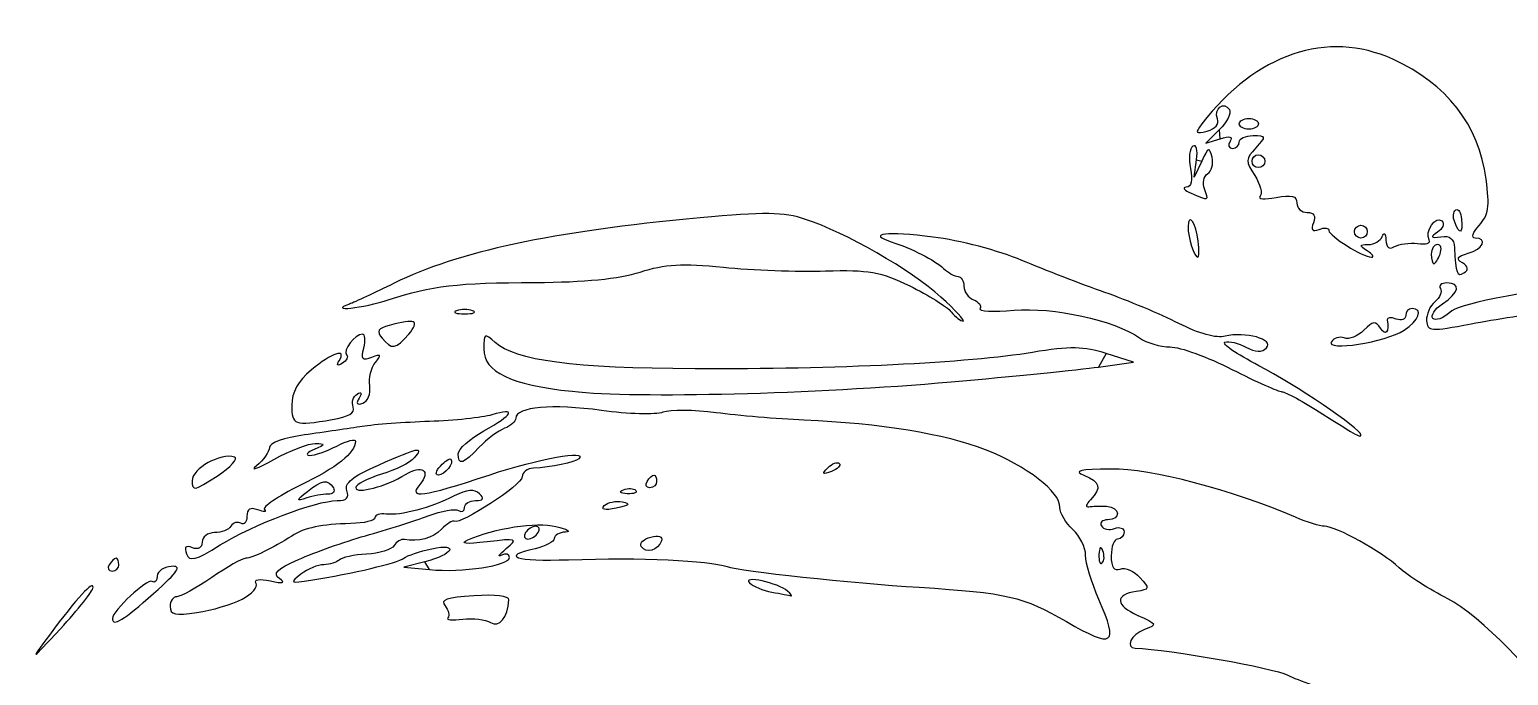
# Model space of a CAD drawing. Extents: x 199 to 1464, y -211 to 790.
# Drawn here: x 253 to 777, y 561 to 790 of the extents above; entities that cross this region are included whole.
import ezdxf

# ---------------------------------------------------------------- set-up
doc = ezdxf.new("R2010")
doc.units = 0
doc.layers.add('Ebene_1', color=7, linetype='CONTINUOUS')

msp = doc.modelspace()

# ---------------------------------------------------------------- linework, layer by layer
at = {"layer": 'Ebene_1', "color": 7}
for points in [[(674.60064, 754.665684), (669.75864, 749.823684), (674.80192, 751.424324), (674.60064, 754.665684), (674.60064, 754.665684)], [(681.54496, 756.696564), (681.54496, 756.696564), (681.54496, 756.696564), (681.54496, 756.696564)], [(668.2356, 743.468244), (665.574, 737.798964), (666.42872, 743.966564), (668.2356, 743.468244), (668.2356, 743.468244)], [(686.0804, 743.468244), (686.0804, 743.468244), (686.0804, 743.468244), (686.0804, 743.468244)], [(669.23832, 733.649124), (669.23832, 733.649124), (669.23832, 733.649124), (669.23832, 733.649124)], [(722.363864, 718.523364), (722.363864, 718.523364), (722.363864, 718.523364), (722.363864, 718.523364)], [(757.855128, 721.852324), (757.855128, 721.852324), (757.855128, 721.852324), (757.855128, 721.852324)], [(667.02448, 715.125444), (667.0244, 715.125444), (667.02448, 715.125444), (667.02448, 715.125444)], [(752.664256, 710.586324), (752.664256, 710.586324), (752.664256, 710.586324), (752.664256, 710.586324)], [(760.590224, 707.468324), (760.590224, 707.468324), (760.590224, 707.468324), (760.590224, 707.468324)], [(575.84632, 695.372324), (575.84632, 695.372324), (575.84632, 695.372324), (575.84632, 695.372324)], [(409.98592, 690.544964), (409.98592, 690.544964), (409.98592, 690.544964), (409.98592, 690.544964)], [(387.34952, 682.239948), (387.34952, 682.239948), (387.34952, 682.239948), (387.34952, 682.239948)], [(739.938672, 683.602796), (739.938672, 683.602796), (739.938672, 683.602796), (739.938672, 683.602796)], [(631.6552, 670.585084), (644.12768, 672.327164), (634.39344, 675.403684), (631.6552, 670.585084), (631.6552, 670.585084)], [(579.49776, 665.355756), (579.49776, 665.355756), (579.49776, 665.355756), (579.49776, 665.355756)], [(360.21736, 651.967108), (360.21736, 651.967108), (360.21736, 651.967108), (360.21736, 651.967108)], [(724.631584, 646.624348), (724.631584, 646.624348), (724.631584, 646.624348), (724.631584, 646.624348)], [(325.66512, 638.72482), (325.66512, 638.72482), (325.66512, 638.72482), (325.66512, 638.72482)], [(398.55792, 635.522988), (398.55792, 635.522988), (398.55792, 635.522988), (398.55792, 635.522988)], [(535.8064, 634.899252), (535.8064, 634.899252), (535.8064, 634.899252), (535.8064, 634.899252)], [(471.7812, 630.08242), (471.7812, 630.08242), (471.7812, 630.08242), (471.7812, 630.08242)], [(351.45872, 626.495732), (351.45872, 626.495732), (351.45872, 626.495732), (351.45872, 626.495732)], [(463.41896, 627.095972), (463.41896, 627.096084), (463.41896, 627.095972), (463.41896, 627.095972)], [(456.62824, 621.505828), (456.62824, 621.505828), (456.62824, 621.505828), (456.62824, 621.505828)], [(433.23, 611.940732), (433.23, 611.940732), (433.23, 611.940732), (433.23, 611.940732)], [(469.7468, 607.027724), (469.7468, 607.027724), (469.7468, 607.027724), (469.7468, 607.027724)], [(633.20424, 605.56278), (633.20432, 605.56278), (633.20424, 605.56278), (633.20424, 605.56278)], [(284.69456, 600.602108), (284.69456, 600.602108), (284.69456, 600.602108), (284.69456, 600.602108)], [(393.0252, 601.612324), (385.608, 599.769036), (394.6788, 598.88014), (393.0252, 601.612324), (393.0252, 601.612324)], [(275.55152, 592.525772), (275.55152, 592.525772), (275.55152, 592.525772), (275.55152, 592.525772)], [(296.97704, 590.386452), (296.97704, 590.386452), (296.97704, 590.386452), (296.97704, 590.386452)], [(328.31128, 588.403764), (328.31128, 588.403764), (328.31128, 588.403764), (328.31128, 588.403764)], [(422.86896, 588.129668), (422.86896, 588.129668), (422.86896, 588.129668), (422.86896, 588.129668)], [(521.5576, 591.238452), (521.5576, 591.238452), (521.5576, 591.238452), (521.5576, 591.238452)], [(631.80328, 588.323164), (631.80328, 588.323164), (631.80328, 588.323164), (631.80328, 588.323164)]]:
    msp.add_lwpolyline(points, close=True, dxfattribs=at)
for points in [[(735.970168, 779.568244), (712.752488, 790.078004), (687.348, 781.485204), (668.31984, 756.686004)], [(769.001792, 737.149924), (766.467664, 756.253124), (755.030664, 770.940244), (735.970168, 779.568244)], [(673.83528, 758.433844), (672.44408, 762.059124), (676.10472, 764.908564), (678.06944, 761.729684)], [(678.06944, 761.729684), (678.82472, 760.507604), (677.26376, 757.328804), (674.60064, 754.665684)], [(668.31984, 756.686004), (665.78112, 753.377284), (666.02056, 753.055124), (670.20504, 754.149444)], [(670.20504, 754.149444), (673.00832, 754.882484), (674.51544, 756.661204), (673.83528, 758.433844)], [(681.54496, 756.696564), (681.54496, 757.736004), (683.07568, 758.586404), (684.94656, 758.586404)], [(684.94656, 754.806804), (683.07568, 754.806804), (681.54496, 755.657204), (681.54496, 756.696564)], [(684.94656, 758.586404), (686.81744, 758.586404), (688.34808, 757.736004), (688.34808, 756.696564)], [(688.34808, 756.696564), (688.34808, 755.657204), (686.81744, 754.806804), (684.94656, 754.806804)], [(666.42872, 743.966564), (666.91952, 747.507684), (666.35992, 749.563364), (665.11488, 748.793924)], [(674.80192, 751.424324), (678.22912, 752.512084), (679.348, 752.220484), (678.29352, 750.514324)], [(678.29352, 750.514324), (677.44016, 749.133444), (677.82256, 748.003684), (679.14344, 748.003684)], [(679.14344, 748.003684), (680.46424, 748.003684), (681.54496, 749.024164), (681.54496, 750.271364)], [(681.54496, 750.271364), (681.54496, 751.518644), (683.74408, 752.539124), (686.43184, 752.539124)], [(686.43184, 752.539124), (691.1032, 752.539124), (691.14536, 752.347524), (687.38784, 748.195444)], [(665.11488, 748.793924), (663.92216, 748.056724), (663.53384, 744.516004), (664.25192, 740.925524)], [(671.9088, 744.873844), (671.01472, 748.642404), (670.58816, 748.479204), (668.2356, 743.468244)], [(670.35272, 739.023284), (671.76488, 739.896004), (672.46512, 742.528804), (671.9088, 744.873844)], [(687.38784, 748.195444), (683.77416, 744.202404), (683.7464, 743.409844), (687.04432, 738.376644)], [(686.0804, 743.468244), (686.0804, 744.715524), (687.10088, 745.735924), (688.34808, 745.735924)], [(688.34808, 745.735924), (689.59536, 745.735924), (690.61584, 744.715524), (690.61584, 743.468244)], [(664.25192, 740.925524), (665.11472, 736.611684), (664.61528, 734.343284), (662.7796, 734.238004)], [(669.23832, 733.649124), (668.43904, 735.732084), (668.94048, 738.150484), (670.35272, 739.023284)], [(688.34808, 741.200564), (687.10088, 741.200564), (686.0804, 742.220964), (686.0804, 743.468244)], [(690.61584, 743.468244), (690.61584, 742.220964), (689.59536, 741.200564), (688.34808, 741.200564)], [(662.7796, 734.238004), (661.25176, 734.150244), (662.04264, 733.201604), (664.53712, 732.129684)], [(664.53712, 732.129684), (670.85312, 729.415604), (670.86184, 729.418404), (669.23832, 733.649124)], [(687.04432, 738.376644), (689.01736, 735.365284), (689.8628, 732.070964), (688.92304, 731.056004)], [(766.532616, 720.733924), (769.850416, 724.400084), (770.2982, 727.377044), (769.001792, 737.149924)], [(688.92304, 731.056004), (687.9832, 730.040964), (690.5308, 729.841764), (694.584336, 730.613364)], [(694.584336, 730.613364), (700.202264, 731.682804), (701.954416, 731.221044), (701.954416, 728.671364)], [(701.954416, 728.671364), (701.954416, 726.831684), (703.594296, 725.326484), (705.598616, 725.326484)], [(490.54008, 723.424084), (437.84952, 718.510484), (405.03448, 711.492004), (382.2064, 700.253764)], [(527.95736, 722.886724), (520.0832, 725.459524), (513.3964, 725.555604), (490.54008, 723.424084)], [(667.0244, 715.125444), (666.33736, 721.570084), (663.4032, 725.698564), (663.4032, 720.220644)], [(705.598616, 725.326484), (708.018136, 725.326484), (708.771584, 724.098484), (707.840616, 721.672484)], [(748.847008, 715.601284), (747.1206, 718.394724), (751.200424, 724.458484), (753.356, 722.302884)], [(757.855128, 721.852324), (757.152544, 723.683204), (757.34176, 725.653524), (758.275632, 726.230644)], [(760.303376, 722.901684), (760.695672, 717.693764), (759.626736, 717.235604), (757.855128, 721.852324)], [(758.275632, 726.230644), (759.209496, 726.807844), (760.121984, 725.309764), (760.303376, 722.901684)], [(575.84632, 695.372324), (565.19096, 704.987684), (542.05424, 718.280804), (527.95736, 722.886724)], [(573.0856, 716.631124), (556.80336, 718.652644), (549.39368, 717.825684), (558.1968, 714.969604)], [(663.4032, 720.220644), (663.4032, 716.406644), (665.6568, 709.452484), (666.89272, 709.452484)], [(707.840616, 721.672484), (706.837264, 719.057764), (707.413288, 718.392484), (709.865712, 719.333524)], [(709.865712, 719.333524), (711.750728, 720.056884), (713.293, 719.880324), (713.293, 718.941124)], [(713.293, 718.941124), (713.293, 717.024884), (725.410272, 709.433444), (728.383048, 709.487204)], [(722.363864, 718.523364), (722.363864, 719.770644), (723.384336, 720.791044), (724.631584, 720.791044)], [(724.631584, 716.255684), (723.384336, 716.255684), (722.363864, 717.276084), (722.363864, 718.523364)], [(724.631584, 720.791044), (725.878832, 720.791044), (726.899304, 719.770644), (726.899304, 718.523364)], [(726.899304, 718.523364), (726.899304, 717.276084), (725.878832, 716.255684), (724.631584, 716.255684)], [(732.200584, 716.822564), (732.864168, 718.467044), (733.419552, 717.934884), (733.523416, 715.554884)], [(751.778512, 718.305524), (749.092736, 716.502884), (749.326496, 716.195444), (752.97804, 716.728004)], [(753.356, 722.302884), (754.323112, 721.335764), (753.613248, 719.536964), (751.778512, 718.305524)], [(765.099008, 716.255684), (763.602544, 716.255684), (764.217048, 718.175284), (766.532616, 720.733924)], [(558.1968, 714.969604), (565.5724, 712.576564), (573.70496, 708.435524), (576.82504, 705.484004)], [(604.5464, 708.358724), (596.4964, 711.759764), (582.33904, 715.482324), (573.0856, 716.631124)], [(666.89272, 709.452484), (667.29784, 709.452484), (667.35712, 712.005284), (667.02448, 715.125444)], [(726.899304, 711.720244), (723.95728, 713.621524), (724.008328, 713.923204), (727.277264, 713.953204)], [(727.277264, 713.953204), (729.355984, 713.971604), (731.571496, 715.263524), (732.200584, 716.822564)], [(733.523416, 715.554884), (733.64088, 712.863684), (734.67752, 712.059524), (736.537096, 713.217204)], [(736.537096, 713.217204), (738.096152, 714.187764), (741.782456, 714.670164), (744.72888, 714.289204)], [(744.72888, 714.289204), (747.675304, 713.908244), (749.528456, 714.498724), (748.847008, 715.601284)], [(751.773024, 713.987924), (750.56492, 713.987924), (749.576464, 712.457204), (749.576464, 710.586324)], [(752.664256, 710.586324), (753.382168, 712.457204), (752.981104, 713.987924), (751.773024, 713.987924)], [(752.97804, 716.728004), (756.16636, 717.193044), (757.582144, 716.042404), (757.744648, 712.854084)], [(757.744648, 712.854084), (758.211888, 703.687364), (758.69908, 702.413684), (761.157152, 703.932804)], [(762.615832, 710.850884), (767.897096, 712.298244), (769.715304, 716.255684), (765.099008, 716.255684)], [(469.32248, 704.218964), (478.09736, 707.037044), (484.37224, 707.403284), (498.8028, 705.939604)], [(633.92296, 697.015924), (625.81584, 699.853444), (612.5964, 704.957764), (604.5464, 708.358724)], [(728.383048, 709.487204), (729.437848, 709.505604), (728.770168, 710.511124), (726.899304, 711.720244)], [(749.576464, 710.586324), (749.576464, 708.715524), (749.977536, 707.184804), (750.467704, 707.184804)], [(750.467704, 707.184804), (750.957888, 707.184804), (751.94632, 708.715524), (752.664256, 710.586324)], [(760.590224, 707.468324), (758.231592, 708.989444), (758.704368, 709.778964), (762.615832, 710.850884)], [(761.157152, 703.932804), (762.907528, 705.014644), (762.735976, 706.084404), (760.590224, 707.468324)], [(432.27688, 700.540564), (449.40512, 700.605364), (461.94976, 701.851124), (469.32248, 704.218964)], [(498.8028, 705.939604), (508.88576, 704.916884), (525.17152, 704.325844), (534.99336, 704.626244)], [(534.99336, 704.626244), (550.26136, 705.093204), (554.58488, 704.324164), (564.80616, 699.323364)], [(576.82504, 705.484004), (578.4732, 703.924964), (580.76928, 702.649364), (581.92744, 702.649364)], [(581.92744, 702.649364), (583.0856, 702.649364), (584.03312, 701.086644), (584.03312, 699.176644)], [(817.92744, 702.624804), (776.058768, 696.224244), (759.250224, 692.774804), (756.11824, 689.940324)], [(382.2064, 700.253764), (375.34656, 696.876724), (368.2032, 693.563604), (366.3324, 692.891284)], [(380.42632, 694.476964), (395.53544, 699.400084), (404.38288, 700.434724), (432.27688, 700.540564)], [(564.80616, 699.323364), (571.38136, 696.106404), (578.01208, 691.967124), (579.54096, 690.124884)], [(584.03312, 699.176644), (584.03312, 697.266644), (585.558, 695.118724), (587.42168, 694.403604)], [(660.1344, 686.013284), (653.8252, 689.227204), (642.03, 694.178404), (633.92296, 697.015924)], [(752.819232, 698.370884), (753.502744, 697.264964), (752.611056, 695.155924), (750.83768, 693.684164)], [(755.111912, 700.381604), (753.16744, 700.381604), (752.135744, 699.476804), (752.819232, 698.370884)], [(753.544968, 692.969124), (759.466, 696.949764), (760.191464, 700.381604), (755.111912, 700.381604)], [(366.3324, 692.891284), (358.33424, 690.017044), (371.17136, 691.461364), (380.42632, 694.476964)], [(583.74392, 686.868404), (584.52664, 686.919604), (580.97272, 690.746324), (575.84632, 695.372324)], [(587.42168, 694.403604), (589.28544, 693.688404), (590.30544, 692.286484), (589.6884, 691.288164)], [(601.77, 690.670244), (615.58352, 691.922804), (637.32152, 687.149444), (646.23456, 680.906548)], [(750.83768, 693.684164), (749.064328, 692.212404), (747.750136, 689.193044), (747.917272, 686.974484)], [(750.129496, 687.793044), (749.201704, 688.753204), (750.738672, 691.082484), (753.544968, 692.969124)], [(387.34952, 682.239948), (391.48656, 687.071684), (389.78912, 687.833684), (380.45776, 685.333524)], [(404.31664, 690.544964), (402.7576, 689.915844), (404.03312, 689.401204), (407.15128, 689.401204)], [(409.98592, 690.544964), (408.42688, 691.174084), (405.87568, 691.174084), (404.31664, 690.544964)], [(407.15128, 689.401204), (410.26936, 689.401204), (411.54496, 689.915844), (409.98592, 690.544964)], [(579.54096, 690.124884), (581.06984, 688.282644), (582.9612, 686.817204), (583.74392, 686.868404)], [(589.6884, 691.288164), (589.07144, 690.289844), (594.50816, 690.011764), (601.77, 690.670244)], [(731.605808, 684.308508), (729.898336, 687.005844), (728.963536, 686.895844), (725.67884, 683.611164)], [(733.998208, 687.260724), (734.641808, 682.942732), (733.42268, 681.438356), (731.605808, 684.308508)], [(737.13124, 687.584964), (735.275312, 688.297204), (733.865456, 688.151284), (733.998208, 687.260724)], [(740.5056, 688.800484), (740.5056, 687.419764), (738.987136, 686.872804), (737.13124, 687.584964)], [(739.938672, 683.602796), (745.192336, 686.977124), (746.786064, 691.310804), (742.77332, 691.310804)], [(742.77332, 691.310804), (741.526072, 691.310804), (740.5056, 690.181204), (740.5056, 688.800484)], [(747.917272, 686.974484), (748.200032, 683.220684), (749.294296, 683.145124), (763.679736, 685.886164)], [(756.11824, 689.940324), (753.752216, 687.799124), (751.057288, 686.832804), (750.129496, 687.793044)], [(763.679736, 685.886164), (772.181992, 687.506164), (784.98772, 689.473764), (792.136944, 690.258644)], [(370.9332, 682.239948), (368.33168, 682.239948), (363.88832, 676.369052), (365.36904, 674.8883)], [(371.42488, 677.32202), (372.13216, 680.026884), (371.91096, 682.239948), (370.9332, 682.239948)], [(380.45776, 685.333524), (376.38608, 684.242636), (375.85064, 683.299444), (377.9008, 680.829108)], [(377.9008, 680.829108), (381.35632, 676.665492), (382.75536, 676.874372), (387.34952, 682.239948)], [(418.01552, 679.267628), (414.21032, 682.711268), (413.9544, 682.567108), (413.9544, 676.980364)], [(676.53896, 681.459804), (673.54416, 680.676652), (667.09816, 682.465852), (660.1344, 686.013284)], [(691.18728, 677.368892), (694.171432, 680.35302), (683.59816, 683.305836), (676.53896, 681.459804)], [(714.176592, 679.567284), (712.002168, 676.048988), (733.395312, 679.400148), (739.938672, 683.602796)], [(718.742528, 680.876636), (717.072424, 681.517516), (715.017736, 680.928316), (714.176592, 679.567284)], [(725.67884, 683.611164), (723.53396, 681.466292), (720.412632, 680.235756), (718.742528, 680.876636)], [(362.71424, 672.818692), (365.56688, 677.434356), (360.0964, 675.621252), (352.90008, 669.565924)], [(374.2256, 673.972348), (370.87808, 672.68778), (370.37144, 673.293732), (371.42488, 677.32202)], [(413.9544, 676.980364), (413.9544, 668.827148), (423.30776, 664.345532), (445.24992, 661.985156)], [(488.78904, 669.960036), (445.48952, 670.158684), (425.12072, 672.837492), (418.01552, 679.267628)], [(608.31472, 675.766092), (585.74808, 672.01878), (538.6548, 669.731196), (488.78904, 669.960036)], [(634.39344, 675.403684), (626.48744, 677.902372), (621.58944, 677.970444), (608.31472, 675.766092)], [(646.23456, 680.906548), (648.74888, 679.145444), (653.6392, 677.704508), (657.10192, 677.704508)], [(657.10192, 677.704508), (660.56464, 677.704508), (670.40616, 674.13286), (678.97192, 669.767508)], [(688.52016, 671.062324), (680.50776, 675.19438), (675.09368, 678.95566), (676.48896, 679.42074)], [(676.48896, 679.42074), (677.88424, 679.885852), (681.23288, 679.085188), (683.9304, 677.641492)], [(683.9304, 677.641492), (687.31768, 675.828676), (689.56272, 675.74434), (691.18728, 677.368892)], [(363.86512, 671.911924), (362.09576, 670.818364), (361.68024, 671.145684), (362.71424, 672.818692)], [(365.36904, 674.8883), (366.06488, 674.192524), (365.38744, 672.85314), (363.86512, 671.911924)], [(373.53696, 663.877292), (373.13416, 666.642028), (374.04384, 670.397292), (375.55856, 672.222356)], [(375.55856, 672.222356), (377.84168, 674.97334), (377.61384, 675.272524), (374.2256, 673.972348)], [(579.49776, 665.355756), (601.32448, 667.27374), (624.79536, 669.626948), (631.6552, 670.585084)], [(724.631584, 646.624348), (724.631584, 648.642204), (701.050688, 664.600284), (688.52016, 671.062324)], [(352.90008, 669.565924), (348.05128, 665.485964), (345.92296, 661.681212), (345.92296, 657.093484)], [(445.24992, 661.985156), (468.45832, 659.48858), (530.43832, 661.044732), (579.49776, 665.355756)], [(678.97192, 669.767508), (687.53768, 665.402148), (695.494872, 661.8305), (696.654536, 661.8305)], [(367.68648, 656.404964), (367.05064, 658.061868), (367.66408, 660.118124), (369.04952, 660.974388)], [(369.04952, 660.974388), (370.66568, 661.973268), (370.92344, 661.48746), (369.76864, 659.618972)], [(371.11904, 657.778588), (372.87912, 658.377444), (373.94616, 661.068948), (373.53696, 663.877292)], [(696.654536, 661.8305), (697.814184, 661.8305), (704.328312, 658.284964), (711.130368, 653.95154)], [(345.92296, 657.093484), (345.92296, 650.020276), (346.7156, 649.735996), (360.21736, 651.967108)], [(360.21736, 651.967108), (366.09856, 652.938964), (368.47472, 654.350796), (367.68648, 656.404964)], [(369.76864, 659.618972), (368.56712, 657.674908), (369.01616, 657.063052), (371.11904, 657.778588)], [(413.9544, 647.95178), (424.49096, 653.873644), (425.69808, 656.310172), (416.78904, 653.673316)], [(455.64256, 655.207724), (438.35208, 657.612612), (425.29304, 656.451108), (425.29304, 652.508348)], [(477.4236, 654.573668), (474.83528, 653.616196), (465.03384, 653.901516), (455.64256, 655.207724)], [(496.23104, 654.403364), (488.47528, 655.454468), (480.01192, 655.531052), (477.4236, 654.573668)], [(394.6788, 651.305476), (385.94808, 651.01834), (375.23312, 650.226428), (370.86784, 649.545684)], [(416.78904, 653.673316), (413.35912, 652.658124), (403.40952, 651.59262), (394.6788, 651.305476)], [(425.29304, 652.508348), (425.29304, 651.32106), (423.5072, 649.69234), (421.32448, 648.889004)], [(527.34024, 651.770044), (517.98592, 652.167276), (503.98672, 653.352276), (496.23104, 654.403364)], [(591.62576, 641.276252), (577.31064, 646.878876), (554.38216, 650.621676), (527.34024, 651.770044)], [(711.130368, 653.95154), (723.689736, 645.950244), (724.631584, 645.4391), (724.631584, 646.624348)], [(350.45832, 646.565316), (343.192, 645.550084), (337.98592, 643.680236), (337.98592, 642.085668)], [(370.86784, 649.545684), (366.50248, 648.86494), (357.31816, 647.523764), (350.45832, 646.565316)], [(361.90952, 642.613212), (365.58936, 644.516092), (368.5676, 645.281452), (368.528, 644.313996)], [(404.88352, 639.869684), (404.88352, 641.510868), (408.96544, 645.147836), (413.9544, 647.95178)], [(421.32448, 648.889004), (419.14184, 648.085644), (415.10864, 645.056244), (412.36192, 642.157012)], [(325.66512, 638.72482), (320.84472, 640.331636), (310.61136, 634.603204), (310.61136, 630.298036)], [(337.98592, 642.085668), (337.98592, 640.580292), (335.94496, 637.680972), (333.45048, 635.6427)], [(339.5236, 637.812812), (345.35832, 641.044628), (351.99136, 643.617108), (354.26376, 643.52946)], [(368.528, 644.313996), (368.35584, 640.118724), (361.98088, 635.042708), (348.79368, 628.601036)], [(353.85992, 641.421116), (351.36544, 640.349188), (350.6508, 639.400444), (352.27176, 639.312772)], [(352.27176, 639.312772), (353.89272, 639.225012), (358.22976, 640.710324), (361.90952, 642.613212)], [(354.26376, 643.52946), (357.9844, 643.385908), (357.94424, 643.176212), (353.85992, 641.421116)], [(376.62168, 635.8853), (390.98512, 642.237516), (392.8084, 642.596812), (389.31416, 638.38646)], [(412.36192, 642.157012), (406.67288, 636.152148), (404.88352, 635.604852), (404.88352, 639.869684)], [(415.85616, 632.350132), (433.8136, 638.267924), (450.91904, 641.346284), (447.64344, 638.0707)], [(618.04888, 620.858028), (618.04888, 626.478156), (606.3628, 635.508476), (591.62576, 641.276252)], [(319.46312, 631.9837), (324.33168, 635.205508), (327.12256, 638.239036), (325.66512, 638.72482)], [(333.45048, 635.6427), (330.956, 633.604452), (333.68888, 634.581004), (339.5236, 637.812812)], [(365.46104, 626.814436), (364.45392, 629.43898), (367.3288, 631.77554), (376.62168, 635.8853)], [(389.31416, 638.38646), (387.92896, 636.717444), (382.70168, 634.125308), (377.69792, 632.626116)], [(386.22688, 632.554796), (392.0296, 636.1787), (395.35456, 633.861452), (391.32272, 629.003372)], [(397.8572, 632.350132), (396.63432, 632.350132), (396.94968, 633.777916), (398.55792, 635.522988)], [(402.276, 637.94158), (403.62104, 636.663812), (400.21208, 632.350132), (397.8572, 632.350132)], [(398.55792, 635.522988), (400.16616, 637.268068), (401.83928, 638.356436), (402.276, 637.94158)], [(431.5292, 634.786364), (429.34656, 634.69362), (427.56072, 633.301532), (427.56072, 631.692676)], [(447.64344, 638.0707), (446.4252, 636.85246), (437.54056, 635.04162), (431.5292, 634.786364)], [(537.07584, 633.629788), (533.84392, 632.39914), (533.58344, 632.659612), (535.8064, 634.899252)], [(535.8064, 634.899252), (537.34464, 636.44906), (539.17448, 637.145812), (539.87272, 636.447604)], [(539.87272, 636.447604), (540.57088, 635.749396), (539.31232, 634.48138), (537.07584, 633.629788)], [(636.19064, 634.475692), (625.05056, 634.364796), (622.69664, 633.827892), (626.55288, 632.277908)], [(701.464432, 617.413188), (678.93688, 627.112484), (650.2332, 634.615612), (636.19064, 634.475692)], [(310.61136, 630.298036), (310.61136, 626.534804), (311.47904, 626.700052), (319.46312, 631.9837)], [(348.79368, 628.601036), (341.01824, 624.8029), (335.37456, 620.977356), (336.25208, 620.099796)], [(351.45872, 626.495732), (356.568, 630.65878), (358.7152, 630.966468), (360.66304, 627.8147)], [(377.69792, 632.626116), (372.69408, 631.126956), (368.60008, 628.992076), (368.60008, 627.881964)], [(368.60008, 627.881964), (368.60008, 625.446212), (379.44976, 628.322444), (386.22688, 632.554796)], [(391.32272, 629.003372), (387.00552, 623.801476), (391.97072, 624.47882), (415.85616, 632.350132)], [(427.56072, 631.692676), (427.56072, 628.900964), (405.72176, 614.640316), (403.51368, 615.990172)], [(472.7812, 627.8147), (471.46032, 627.8147), (471.01032, 628.83518), (471.7812, 630.08242)], [(471.7812, 630.08242), (472.552, 631.329668), (473.63272, 632.350132), (474.18272, 632.350132)], [(475.1828, 630.08242), (475.1828, 628.83518), (474.10208, 627.8147), (472.7812, 627.8147)], [(474.18272, 632.350132), (474.73272, 632.350132), (475.1828, 631.329668), (475.1828, 630.08242)], [(626.55288, 632.277908), (632.33584, 629.953412), (632.91408, 627.732948), (628.82056, 623.569268)], [(351.2108, 624.228012), (347.4096, 623.021044), (347.43064, 623.21362), (351.45872, 626.495732)], [(358.71464, 625.546988), (356.87224, 625.546988), (353.49544, 624.953436), (351.2108, 624.228012)], [(360.66304, 627.8147), (361.43392, 626.56746), (360.5572, 625.546988), (358.71464, 625.546988)], [(361.98288, 623.279268), (365.42992, 623.279268), (366.42824, 624.29394), (365.46104, 626.814436)], [(403.44336, 624.924364), (395.10896, 620.72138), (384.43504, 617.884172), (379.37176, 618.525932)], [(412.4008, 625.739972), (410.63168, 627.509084), (408.11416, 627.27986), (403.44336, 624.924364)], [(411.0064, 623.279268), (413.778, 623.279268), (414.16992, 623.970852), (412.4008, 625.739972)], [(464.78904, 625.725884), (462.14728, 625.83474), (461.60992, 626.372076), (463.41896, 627.095972)], [(463.41896, 627.096084), (465.056, 627.751164), (467.01192, 627.670612), (467.76544, 626.91694)], [(467.76544, 626.91694), (468.51896, 626.163396), (467.1796, 625.62742), (464.78904, 625.725884)], [(628.82056, 623.569268), (627.26152, 621.9835), (627.0064, 620.87978), (628.2536, 621.116548)], [(320.578, 607.581364), (332.32528, 614.875228), (354.49184, 623.279268), (361.98288, 623.279268)], [(333.94832, 620.000468), (331.22248, 621.046428), (330.04888, 620.3597), (330.04888, 617.718764)], [(336.25208, 620.099796), (337.12968, 619.222236), (336.09288, 619.17758), (333.94832, 620.000468)], [(379.37176, 618.525932), (377.18904, 618.802572), (375.4032, 618.199428), (375.4032, 617.185596)], [(394.26136, 617.892988), (399.02072, 619.65378), (403.868, 620.505332), (405.03304, 619.785308)], [(405.03304, 619.785308), (406.19808, 619.065284), (407.15128, 619.55686), (407.15128, 620.877716)], [(407.15128, 620.877716), (407.15128, 622.198564), (408.88608, 623.279268), (411.0064, 623.279268)], [(460.8376, 620.613572), (456.69944, 619.769868), (455.20832, 620.085916), (456.62824, 621.505828)], [(456.62824, 621.505828), (457.83752, 622.715156), (460.7212, 623.3031), (463.0364, 622.812372)], [(463.0364, 622.812372), (466.15408, 622.151508), (465.58384, 621.581268), (460.8376, 620.613572)], [(622.58432, 613.074548), (620.08984, 615.332036), (618.04888, 618.834588), (618.04888, 620.858028)], [(628.2536, 621.116548), (629.50088, 621.35334), (632.3072, 621.426228), (634.48984, 621.27846)], [(634.48984, 621.27846), (639.40112, 620.946132), (639.80424, 616.474484), (634.92296, 616.474484)], [(324.40248, 614.245388), (323.61904, 612.977804), (320.99736, 611.940684), (318.57648, 611.940684)], [(327.93792, 615.245428), (326.7768, 615.963004), (325.18584, 615.512972), (324.40248, 614.245388)], [(330.04888, 617.718764), (330.04888, 615.640852), (329.09896, 614.527836), (327.93792, 615.245428)], [(366.89928, 615.175996), (356.62568, 614.975076), (350.46152, 613.675396), (345.92296, 610.753172)], [(375.4032, 617.185596), (375.4032, 616.171772), (371.57648, 615.267452), (366.89928, 615.175996)], [(372.00168, 610.835516), (379.48512, 612.956332), (389.502, 616.132172), (394.26136, 617.892988)], [(398.97128, 613.155524), (395.75016, 609.934436), (390.83592, 608.57794), (385.81576, 609.524116)], [(403.51368, 615.990172), (402.9308, 616.34654), (400.88672, 615.070956), (398.97128, 613.155524)], [(408.28512, 609.360228), (417.7336, 613.55598), (432.48832, 615.814132), (439.52696, 614.141684)], [(432.36384, 614.208452), (431.11656, 614.208452), (429.46544, 613.18798), (428.69456, 611.940732)], [(433.23, 611.940732), (434.00088, 613.18798), (433.61104, 614.208452), (432.36384, 614.208452)], [(439.52696, 614.141684), (443.54712, 613.186476), (445.05048, 612.300484), (442.86784, 612.172812)], [(627.11976, 603.940476), (627.11976, 606.706732), (625.0788, 610.81706), (622.58432, 613.074548)], [(634.92296, 616.474484), (632.97848, 616.474484), (631.99064, 615.49858), (632.72784, 614.305804)], [(632.72784, 614.305804), (633.46504, 613.113028), (635.56624, 612.71198), (637.39712, 613.414564)], [(637.39712, 613.414564), (639.22808, 614.117172), (640.72608, 613.56242), (640.72608, 612.181676)], [(711.702744, 614.206836), (710.16752, 614.206836), (705.560296, 615.6497), (701.464432, 617.413188)], [(738.23788, 599.47818), (731.797728, 605.377732), (715.891192, 614.206836), (711.702744, 614.206836)], [(314.17488, 608.610292), (314.17488, 606.570484), (312.84672, 605.789548), (310.7476, 606.595068)], [(318.57648, 611.940684), (316.1556, 611.940684), (314.17488, 610.441996), (314.17488, 608.610292)], [(345.92296, 610.753172), (339.4112, 606.560532), (331.78408, 602.86982), (329.63136, 602.86982)], [(348.37024, 602.463268), (353.884, 604.947212), (364.51816, 608.714724), (372.00168, 610.835516)], [(385.81576, 609.524116), (384.6828, 609.73774), (383.04552, 608.763028), (382.17736, 607.358244)], [(395.52944, 606.252028), (405.4668, 608.379012), (403.17608, 604.134956), (393.0252, 601.612324)], [(415.08824, 608.683044), (407.61496, 607.801924), (405.29576, 608.03278), (408.28512, 609.360228)], [(421.89144, 606.276684), (426.20288, 609.834996), (425.86688, 609.953852), (415.08824, 608.683044)], [(428.69456, 611.940732), (427.92376, 610.693492), (428.31352, 609.673012), (429.5608, 609.673012)], [(429.5608, 609.673012), (430.808, 609.673012), (432.4592, 610.693492), (433.23, 611.940732)], [(438.89928, 609.853164), (438.89928, 608.70502), (435.83792, 607.09322), (432.09616, 606.271396)], [(442.86784, 612.172812), (440.68512, 612.04514), (438.89928, 611.001308), (438.89928, 609.853164)], [(469.7468, 607.027724), (469.02288, 608.19902), (470.5184, 609.703292), (473.07008, 610.370564)], [(476.87128, 609.069324), (475.73424, 605.658092), (471.3668, 604.40654), (469.7468, 607.027724)], [(473.07008, 610.370564), (475.89512, 611.109364), (477.38168, 610.600492), (476.87128, 609.069324)], [(638.45832, 609.67134), (637.21112, 609.67134), (636.19064, 607.010964), (636.19064, 603.759428)], [(640.72608, 612.181676), (640.72608, 610.80098), (639.7056, 609.67134), (638.45832, 609.67134)], [(283.69456, 602.86982), (283.14456, 602.86982), (282.06384, 601.849348), (281.29304, 600.602108)], [(284.69456, 600.602108), (284.69456, 601.849348), (284.24456, 602.86982), (283.69456, 602.86982)], [(310.7476, 606.595068), (308.35368, 607.513676), (307.72024, 606.867964), (308.64672, 604.453572)], [(308.64672, 604.453572), (309.75008, 601.578404), (311.7572, 602.104604), (320.578, 607.581364)], [(329.63136, 602.86982), (328.4396, 602.86982), (323.01488, 599.808404), (317.57648, 596.066668)], [(341.56704, 595.689548), (339.04968, 597.453308), (340.53744, 598.934652), (348.37024, 602.463268)], [(352.72608, 595.12822), (367.58504, 597.466852), (383.3344, 601.19162), (385.608, 602.904948)], [(372.46216, 604.34538), (367.98704, 604.0931), (363.58656, 603.14766), (362.68328, 602.244388)], [(382.17736, 607.358244), (381.30912, 605.95346), (376.93736, 604.597684), (372.46216, 604.34538)], [(385.608, 602.904948), (386.8552, 603.844828), (391.31992, 605.35102), (395.52944, 606.252028)], [(394.6788, 598.88014), (406.394, 597.732124), (423.02528, 600.232964), (423.02528, 603.142604)], [(420.19064, 603.969348), (418.6316, 603.179612), (419.39696, 604.217908), (421.89144, 606.276684)], [(432.09616, 606.271396), (419.61192, 603.529388), (425.08728, 601.729164), (444.00128, 602.35718)], [(423.02528, 603.142604), (423.02528, 604.387036), (421.74968, 604.759076), (420.19064, 603.969348)], [(444.00128, 602.35718), (469.64072, 603.208484), (493.5228, 602.170092), (500.12768, 599.916708)], [(631.80328, 588.323164), (629.22728, 594.146436), (627.11976, 601.174228), (627.11976, 603.940476)], [(631.83424, 604.192692), (631.73584, 601.802156), (632.27176, 600.462772), (633.02528, 601.216316)], [(633.20432, 605.56278), (632.4804, 607.371804), (631.94304, 606.834468), (631.83424, 604.192692)], [(633.02528, 601.216316), (633.7788, 601.969876), (633.85936, 603.92578), (633.20424, 605.56278)], [(636.19064, 603.759428), (636.19064, 599.61166), (637.14208, 598.212636), (639.37912, 599.07106)], [(281.29304, 600.602108), (280.52216, 599.35486), (280.97216, 598.334388), (282.29304, 598.334388)], [(282.29304, 598.334388), (283.61384, 598.334388), (284.69456, 599.35486), (284.69456, 600.602108)], [(296.97704, 590.386452), (305.8964, 598.379356), (307.14336, 600.303036), (303.21328, 600.006988)], [(303.21328, 600.006988), (300.51144, 599.803348), (298.30088, 598.26318), (298.30088, 596.584116)], [(349.19096, 597.24058), (345.09608, 594.113484), (345.34264, 593.96618), (352.72608, 595.12822)], [(357.31696, 600.602108), (355.26872, 600.602108), (351.61208, 599.089428), (349.19096, 597.24058)], [(362.68328, 602.244388), (361.78008, 601.341132), (359.3652, 600.602108), (357.31696, 600.602108)], [(500.12768, 599.916708), (504.726, 598.347884), (544.41776, 594.07206), (568.15912, 592.587948)], [(639.37912, 599.07106), (641.1328, 599.744004), (644.27824, 598.40446), (646.36888, 596.094268)], [(755.384472, 588.550572), (749.071968, 591.704404), (741.355992, 596.621812), (738.23788, 599.47818)], [(275.55152, 592.525772), (275.64112, 595.166228), (269.98472, 589.007516), (260.05888, 575.65722)], [(263.9756, 577.92494), (270.30264, 584.78478), (275.51184, 591.355148), (275.55152, 592.525772)], [(296.46632, 594.665084), (294.70184, 595.755612), (282.42688, 584.271508), (282.42688, 581.53018)], [(298.30088, 596.584116), (298.30088, 594.90506), (297.47536, 594.041484), (296.46632, 594.665084)], [(317.57648, 596.066668), (312.13808, 592.32494), (306.59672, 589.263524), (305.26232, 589.263524)], [(328.31128, 588.403764), (331.84304, 590.230116), (334.10352, 592.742316), (333.33464, 593.986428)], [(333.33464, 593.986428), (332.45984, 595.401916), (334.34152, 595.72146), (338.3628, 594.840292)], [(338.3628, 594.840292), (342.98112, 593.8283), (343.88256, 594.067228), (341.56704, 595.689548)], [(521.5576, 591.238452), (518.42712, 594.108204), (505.21616, 596.960332), (508.06464, 594.151452)], [(508.06464, 594.151452), (509.31192, 592.921556), (512.88352, 591.457604), (516.00168, 590.898228)], [(568.15912, 592.587948), (599.458, 590.631428), (604.83632, 589.380148), (620.31664, 580.45342)], [(646.36888, 596.094268), (649.95792, 592.128468), (649.8848, 591.85214), (645.0588, 591.144844)], [(282.42688, 581.53018), (282.42688, 578.496132), (286.42224, 580.927988), (296.97704, 590.386452)], [(305.26232, 589.263524), (303.928, 589.263524), (302.83632, 587.683532), (302.83632, 585.75242)], [(312.36304, 583.66222), (317.6028, 584.44374), (324.77952, 586.577412), (328.31128, 588.403764)], [(410.4572, 589.61486), (400.7264, 589.009292), (398.4136, 588.192892), (400.22968, 586.004636)], [(422.86896, 588.129668), (422.96536, 589.474964), (417.91672, 590.079084), (410.4572, 589.61486)], [(416.35152, 580.112676), (419.47792, 578.180468), (422.41496, 581.793276), (422.86896, 588.129668)], [(516.00168, 590.898228), (519.11976, 590.338852), (522.13016, 589.742188), (522.69144, 589.57234)], [(522.69144, 589.57234), (523.25272, 589.402484), (522.74264, 590.152236), (521.5576, 591.238452)], [(620.31664, 580.45342), (637.1076, 570.770884), (638.99536, 572.064204), (631.80328, 588.323164)], [(645.0588, 591.144844), (637.32728, 590.011732), (637.59568, 586.21546), (645.65984, 582.64594)], [(788.638384, 554.598508), (790.022664, 558.946308), (766.434192, 583.029996), (755.384472, 588.550572)], [(302.83632, 585.75242), (302.83632, 582.91446), (304.66272, 582.513732), (312.36304, 583.66222)], [(400.22968, 586.004636), (401.5204, 584.449388), (401.96544, 582.565892), (401.21864, 581.819084)], [(401.21864, 581.819084), (400.47184, 581.072284), (402.8352, 580.837684), (406.47064, 581.29778)], [(406.47064, 581.29778), (410.10608, 581.75786), (414.55248, 581.2245), (416.35152, 580.112676)], [(645.65984, 582.64594), (652.52544, 579.606908), (652.63368, 579.367772), (647.93144, 577.628276)], [(260.05888, 575.65722), (253.05904, 566.242364), (253.36216, 566.417892), (263.9756, 577.92494)], [(647.93144, 577.628276), (643.28976, 575.911228), (640.97488, 571.205444), (644.69456, 571.048316)], [(644.69456, 571.048316), (657.07936, 570.525108), (693.628248, 564.067988), (698.703712, 561.506492)], [(698.703712, 561.506492), (702.362472, 559.659956), (711.478832, 556.419868), (718.962296, 554.306284)]]:
    msp.add_open_spline(points, degree=3, dxfattribs=at)

doc.saveas('drawing.dxf')
